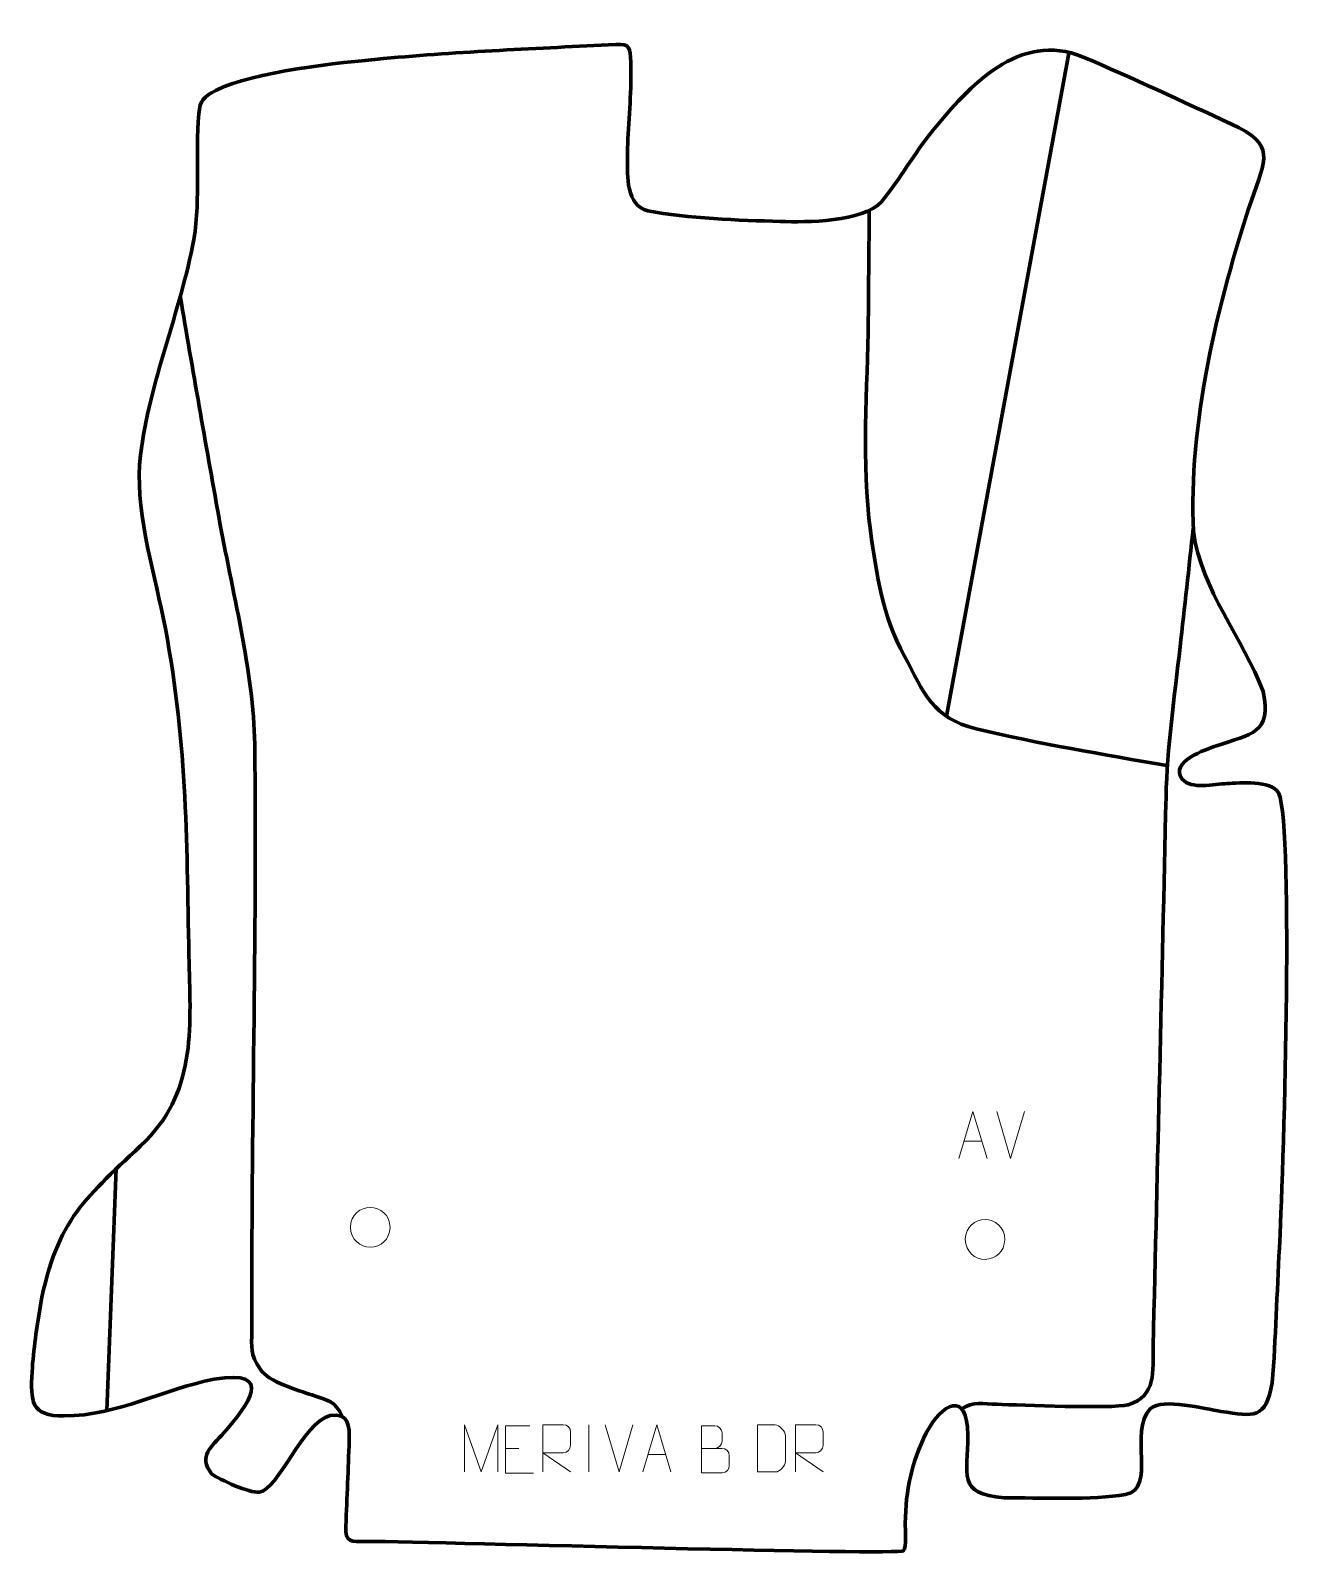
# Model space of a CAD drawing. Header units: millimetres. Extents: x -332 to 336, y -409 to 397.
import ezdxf

# ---------------------------------------------------------------- set-up
doc = ezdxf.new("R2010")
doc.units = ezdxf.units.MM
doc.header["$MEASUREMENT"] = 0
for name, color, linetype in [('layer 1', 7, 'Continuous'), ('layer 2', 7, 'Continuous'), ('layer 3', 7, 'Continuous')]:
    doc.layers.add(name, color=color, linetype=linetype)

msp = doc.modelspace()

# ---------------------------------------------------------------- linework, layer by layer
at = {"layer": 'layer 1', "color": 250, "lineweight": 9}
for points, knots in [([(158.7985, -199.3281), (158.7985, -199.3281), (166.1695, -174.3746), (166.1695, -174.3746), (166.1695, -174.3746), (166.1695, -174.3746), (173.7394, -199.3281), (173.7394, -199.3281)], [0, 0, 0, 0, 0.33333333, 0.33333333, 0.33333333, 0.33333333, 1, 1, 1, 1]), ([(-163.1232, -235.6013), (-163.0525, -228.9609), (-157.7785, -225.1149), (-152.6232, -225.2119), (-152.6232, -225.2119), (-147.4679, -225.1149), (-142.1939, -229.1783), (-142.1232, -235.8187), (-142.1232, -235.8187), (-142.4934, -242.148), (-146.9353, -246.1787), (-152.6232, -246.2081), (-152.6232, -246.2081), (-157.7785, -246.3051), (-163.0525, -242.2417), (-163.1232, -235.6013)], [0, 0, 0, 0, 0.2, 0.2, 0.2, 0.2, 0.4, 0.4, 0.4, 0.4, 0.6, 0.6, 0.6, 0.6, 1, 1, 1, 1]), ([(162.1354, -242.0257), (162.2061, -235.3853), (167.4801, -231.5393), (172.6354, -231.6363), (172.6354, -231.6363), (177.7907, -231.5393), (183.0647, -235.6027), (183.1354, -242.2431), (183.1354, -242.2431), (182.7652, -248.5724), (178.3233, -252.6031), (172.6354, -252.6325), (172.6354, -252.6325), (167.4801, -252.7295), (162.2061, -248.6661), (162.1354, -242.0257)], [0, 0, 0, 0, 0.2, 0.2, 0.2, 0.2, 0.4, 0.4, 0.4, 0.4, 0.6, 0.6, 0.6, 0.6, 1, 1, 1, 1]), ([(-102.8441, -365.0803), (-102.8441, -365.0803), (-102.8441, -340.1224), (-102.8441, -340.1224), (-102.8441, -340.1224), (-102.8441, -340.1224), (-93.919, -365.0803), (-93.919, -365.0803), (-93.919, -365.0803), (-93.919, -365.0803), (-85.1591, -340.1229), (-85.1591, -340.1229), (-85.1591, -340.1229), (-85.1591, -340.1229), (-85.1591, -365.0803), (-85.1591, -365.0803)], [0, 0, 0, 0, 0.2, 0.2, 0.2, 0.2, 0.4, 0.4, 0.4, 0.4, 0.6, 0.6, 0.6, 0.6, 1, 1, 1, 1]), ([(-68.2958, -340.7217), (-68.2958, -340.7217), (-81.1697, -340.7217), (-81.1697, -340.7217), (-81.1697, -340.7217), (-81.1697, -340.7217), (-81.1697, -365.6753), (-81.1697, -365.6753), (-81.1697, -365.6753), (-81.1697, -365.6753), (-66.3039, -365.6753), (-66.3039, -365.6753)], [0, 0, 0, 0, 0.25, 0.25, 0.25, 0.25, 0.5, 0.5, 0.5, 0.5, 1, 1, 1, 1]), ([(-61.3336, -365.0781), (-61.3336, -365.0781), (-61.3336, -340.1246), (-61.3336, -340.1246), (-61.3336, -340.1246), (-57.7388, -340.1246), (-54.1433, -340.1246), (-50.5481, -340.1246), (-50.5481, -340.1246), (-48.2228, -340.1623), (-46.6655, -341.6523), (-46.6696, -344.0187), (-46.6696, -344.0187), (-46.67, -346.0542), (-46.67, -349.1136), (-46.6696, -351.1496), (-46.6696, -351.1496), (-46.6761, -353.0251), (-48.4884, -354.9669), (-50.4979, -354.986), (-50.4979, -354.986), (-50.4979, -354.986), (-61.3336, -354.986), (-61.3336, -354.986), (-61.3336, -354.986), (-61.3336, -354.986), (-46.6789, -365.0781), (-46.6789, -365.0781)], [0, 0, 0, 0, 0.125, 0.125, 0.125, 0.125, 0.25, 0.25, 0.25, 0.25, 0.375, 0.375, 0.375, 0.375, 0.5, 0.5, 0.5, 0.5, 0.625, 0.625, 0.625, 0.625, 0.75, 0.75, 0.75, 0.75, 1, 1, 1, 1]), ([(-8.4721, -365.0781), (-8.4721, -365.0781), (-1.1011, -340.1246), (-1.1011, -340.1246), (-1.1011, -340.1246), (-1.1011, -340.1246), (6.4688, -365.0781), (6.4688, -365.0781)], [0, 0, 0, 0, 0.33333333, 0.33333333, 0.33333333, 0.33333333, 1, 1, 1, 1]), ([(22.5658, -352.6017), (26.2044, -352.6013), (29.7915, -352.6013), (33.4309, -352.6017), (33.4309, -352.6017), (35.4063, -352.619), (37.3299, -354.3551), (37.3299, -356.4047), (37.3299, -356.4047), (37.3295, -357.5333), (37.3295, -360.5827), (37.3299, -361.7116), (37.3299, -361.7116), (37.3475, -363.5695), (35.8054, -365.5834), (33.4839, -365.5665), (33.4839, -365.5665), (29.8441, -365.5661), (26.2047, -365.5661), (22.5658, -365.5665), (22.5658, -365.5665), (22.5658, -357.2482), (22.5658, -348.9304), (22.5658, -340.6129), (22.5658, -340.6129), (24.9395, -340.6129), (27.3136, -340.6129), (29.6878, -340.6129), (29.6878, -340.6129), (31.3686, -340.5953), (33.4654, -342.5058), (33.4831, -344.4682), (33.4831, -344.4682), (33.4827, -346.5343), (33.4827, -346.6803), (33.4831, -348.7468), (33.4831, -348.7468), (33.5004, -350.8129), (31.6459, -352.619), (29.6359, -352.6017)], [0, 0, 0, 0, 0.09090909, 0.09090909, 0.09090909, 0.09090909, 0.18181818, 0.18181818, 0.18181818, 0.18181818, 0.27272727, 0.27272727, 0.27272727, 0.27272727, 0.36363636, 0.36363636, 0.36363636, 0.36363636, 0.45454545, 0.45454545, 0.45454545, 0.45454545, 0.54545455, 0.54545455, 0.54545455, 0.54545455, 0.63636364, 0.63636364, 0.63636364, 0.63636364, 0.72727273, 0.72727273, 0.72727273, 0.72727273, 0.81818182, 0.81818182, 0.81818182, 0.81818182, 1, 1, 1, 1]), ([(52.2436, -365.0503), (54.5754, -365.0499), (59.5256, -365.0739), (61.8571, -365.0742), (61.8571, -365.0742), (63.7821, -365.1796), (67.1007, -361.638), (67.0895, -359.6207), (67.0895, -359.6207), (67.0891, -353.8506), (67.0891, -351.6809), (67.0895, -345.9116), (67.0895, -345.9116), (67.0852, -343.7735), (63.7107, -340.1134), (61.5583, -340.1269), (61.5583, -340.1269), (59.2326, -340.1269), (54.5083, -340.1269), (52.1822, -340.1269), (52.1822, -340.1269), (52.1826, -345.8738), (52.2439, -359.303), (52.2436, -365.0503)], [0, 0, 0, 0, 0.14285714, 0.14285714, 0.14285714, 0.14285714, 0.28571429, 0.28571429, 0.28571429, 0.28571429, 0.42857143, 0.42857143, 0.42857143, 0.42857143, 0.57142857, 0.57142857, 0.57142857, 0.57142857, 0.71428571, 0.71428571, 0.71428571, 0.71428571, 1, 1, 1, 1]), ([(72.3039, -365.0784), (72.3039, -365.0784), (72.3039, -340.1249), (72.3039, -340.1249), (72.3039, -340.1249), (75.8987, -340.1249), (79.4942, -340.1249), (83.0894, -340.1249), (83.0894, -340.1249), (85.4147, -340.1626), (86.972, -341.6526), (86.9679, -344.019), (86.9679, -344.019), (86.9675, -346.0545), (86.9675, -349.1139), (86.9679, -351.1499), (86.9679, -351.1499), (86.9614, -353.0254), (85.1491, -354.9672), (83.1396, -354.9863), (83.1396, -354.9863), (83.1396, -354.9863), (72.3039, -354.9863), (72.3039, -354.9863), (72.3039, -354.9863), (72.3039, -354.9863), (86.9586, -365.0784), (86.9586, -365.0784)], [0, 0, 0, 0, 0.125, 0.125, 0.125, 0.125, 0.25, 0.25, 0.25, 0.25, 0.375, 0.375, 0.375, 0.375, 0.5, 0.5, 0.5, 0.5, 0.625, 0.625, 0.625, 0.625, 0.75, 0.75, 0.75, 0.75, 1, 1, 1, 1])]:
    msp.add_open_spline(points, degree=3, knots=knots, dxfattribs=at)
for points in [[(186.158, -199.3354), (186.158, -199.3354), (178.8362, -174.3818), (178.8362, -174.3818)], [(193.4799, -174.3818), (193.4799, -174.3818), (186.1581, -199.3354), (186.1581, -199.3354)], [(161.5211, -190.0787), (161.5211, -190.0787), (171.0168, -190.0787), (171.0168, -190.0787)], [(-37.0016, -340.1143), (-37.0016, -340.1143), (-37.0016, -365.0884), (-37.0016, -365.0884)], [(-21.0016, -365.0782), (-21.0016, -365.0782), (-28.3234, -340.1246), (-28.3234, -340.1246)], [(-13.6797, -340.1246), (-13.6797, -340.1246), (-21.0015, -365.0782), (-21.0015, -365.0782)], [(-81.1697, -352.6014), (-81.1697, -352.6014), (-74.0016, -352.6014), (-74.0016, -352.6014)], [(-5.7495, -355.8287), (-5.7495, -355.8287), (3.7462, -355.8287), (3.7462, -355.8287)]]:
    msp.add_open_spline(points, degree=3, dxfattribs=at)
at = {"layer": 'layer 2', "color": 140, "lineweight": 158}
for points in [[(152.2128, 34.7413), (152.2128, 34.7413), (217.0524, 386.1761), (217.0524, 386.1761)], [(-291.9054, -332.6413), (-291.9054, -332.6413), (-287.0986, -204.8233), (-287.0986, -204.8233)]]:
    msp.add_open_spline(points, degree=3, dxfattribs=at)
for points, knots in [([(268.8446, 8.4921), (235.4681, 14.4433), (200.7572, 20.067), (167.8679, 28.039), (167.8679, 28.039), (144.8881, 33.609), (140.2973, 47.155), (129.9861, 66.3555), (129.9861, 66.3555), (118.0289, 88.6213), (115.4312, 108.1369), (111.9902, 132.7871), (111.9902, 132.7871), (107.0919, 167.8798), (110.4796, 208.7436), (110.8395, 244.4154), (110.8395, 244.4154), (111.0178, 263.6712), (111.1962, 282.9269), (111.3745, 302.1827)], [0, 0, 0, 0, 0.16666667, 0.16666667, 0.16666667, 0.16666667, 0.33333333, 0.33333333, 0.33333333, 0.33333333, 0.5, 0.5, 0.5, 0.5, 0.66666667, 0.66666667, 0.66666667, 0.66666667, 1, 1, 1, 1]), ([(-167.3973, -335.8811), (-171.0471, -327.5054), (-174.9008, -327.213), (-183.4785, -324.3663), (-183.4785, -324.3663), (-190.7893, -321.94), (-206.4464, -317.3781), (-210.7346, -310.9286), (-210.7346, -310.9286), (-216.6043, -302.1006), (-215.2216, -300.1459), (-215.2812, -289.7813), (-215.2812, -289.7813), (-215.719, -186.5758), (-212.4826, -83.2672), (-213.7502, 19.892), (-213.7502, 19.892), (-214.2119, 57.4558), (-226.1081, 102.5699), (-232.7882, 140.2645), (-232.7882, 140.2645), (-239.6663, 179.0751), (-246.651, 217.8584), (-253.1357, 256.7381)], [0, 0, 0, 0, 0.14285714, 0.14285714, 0.14285714, 0.14285714, 0.28571429, 0.28571429, 0.28571429, 0.28571429, 0.42857143, 0.42857143, 0.42857143, 0.42857143, 0.57142857, 0.57142857, 0.57142857, 0.57142857, 0.71428571, 0.71428571, 0.71428571, 0.71428571, 1, 1, 1, 1]), ([(160.2887, -331.7791), (166.3542, -327.6286), (171.5837, -329.0781), (178.9838, -329.3007), (178.9838, -329.3007), (191.4478, -329.6758), (239.4861, -331.7574), (248.4144, -329.5705), (248.4144, -329.5705), (263.5369, -324.9459), (261.2579, -311.6881), (261.5613, -298.5816), (261.5613, -298.5816), (263.8163, -201.6999), (266.2329, -104.8768), (268.3513, -7.9856), (268.3513, -7.9856), (268.9119, 17.6542), (272.9512, 45.5994), (275.8052, 71.3006), (275.8052, 71.3006), (278.1301, 92.2361), (280.4569, 113.1715), (282.7796, 134.1073)], [0, 0, 0, 0, 0.14285714, 0.14285714, 0.14285714, 0.14285714, 0.28571429, 0.28571429, 0.28571429, 0.28571429, 0.42857143, 0.42857143, 0.42857143, 0.42857143, 0.57142857, 0.57142857, 0.57142857, 0.57142857, 0.71428571, 0.71428571, 0.71428571, 0.71428571, 1, 1, 1, 1])]:
    msp.add_open_spline(points, degree=3, knots=knots, dxfattribs=at)
at = {"layer": 'layer 3', "color": 242, "lineweight": 158}
msp.add_open_spline([(141.5441, -344.3843), (149.7746, -328.8793), (163.3737, -321.3958), (163.5273, -345.6624), (163.5273, -345.6624), (163.659, -366.4429), (157.3356, -376.6865), (182.6565, -378.765), (182.6565, -378.765), (200.6541, -378.7422), (230.1745, -380.0087), (246.9017, -376.9823), (246.9017, -376.9823), (263.652, -373.9517), (248.2888, -344.0506), (260.1476, -331.4773), (260.1476, -331.4773), (266.5069, -325.8782), (289.1467, -331.7899), (297.3878, -333.0354), (297.3878, -333.0354), (314.9531, -335.6904), (321.1098, -337.3423), (324.5769, -317.9582), (324.5769, -317.9582), (326.4179, -294.5007), (327.0489, -270.1602), (328.3416, -246.5711), (328.3416, -246.5711), (330.0684, -215.4232), (336.3302, -25.7322), (327.946, -5.8658), (327.946, -5.8658), (323.8959, 0.7602), (307.3802, -0.5681), (300.6691, -0.9533), (300.6691, -0.9533), (293.9304, -1.3402), (281.4379, -4.2339), (276.9666, 1.3909), (276.9666, 1.3909), (269.6848, 10.5518), (289.6174, 17.0593), (295.1007, 18.9637), (295.1007, 18.9637), (313.4061, 25.3213), (324.4315, 25.3976), (319.7076, 47.6381), (319.7076, 47.6381), (309.2764, 75.7529), (286.9043, 101.3453), (282.8691, 132.2481), (282.8691, 132.2481), (279.9764, 187.8875), (295.892, 254.7861), (313.5285, 307.4314), (313.5285, 307.4314), (321.1059, 329.5106), (326.6807, 336.9951), (302.9589, 347.8502), (302.9589, 347.8502), (277.0958, 359.6852), (250.6134, 372.2661), (224.4934, 383.2868), (224.4934, 383.2868), (190.6997, 397.3195), (164.2861, 368.0236), (144.9354, 344.341), (144.9354, 344.341), (134.8955, 331.9416), (127.6214, 318.6611), (117.7529, 306.7382), (117.7529, 306.7382), (107.9675, 295.9088), (78.1476, 295.8598), (64.2734, 296.3107), (64.2734, 296.3107), (42.5272, 297.0177), (15.221, 297.7495), (-5.8266, 302.003), (-5.8266, 302.003), (-17.332, 304.8285), (-16.6209, 320.3946), (-16.5866, 329.7234), (-16.5866, 329.7234), (-16.571, 332.2505), (-16.5289, 334.7595), (-16.4424, 337.2853), (-16.4424, 337.2853), (-15.8665, 351.7038), (-14.2099, 366.0374), (-14.8525, 380.5538), (-14.8525, 380.5538), (-15.1863, 388.0937), (-14.7957, 390.3632), (-22.8001, 389.9482), (-22.8001, 389.9482), (-63.6809, 387.8285), (-104.8267, 386.2464), (-145.5738, 382.4408), (-145.5738, 382.4408), (-168.9551, 380.2588), (-214.5559, 375.7066), (-234.313, 365.6123), (-234.313, 365.6123), (-240.8098, 362.2929), (-242.6901, 360.4095), (-243.3001, 353.2788), (-243.3001, 353.2788), (-245.219, 330.8489), (-242.4056, 309.6016), (-245.8998, 286.8456), (-245.8998, 286.8456), (-253.2635, 248.0826), (-269.3111, 211.8389), (-274.1807, 172.6691), (-274.1807, 172.6691), (-277.5306, 145.7237), (-267.6442, 113.4674), (-262.1907, 86.8581), (-262.1907, 86.8581), (-249.5303, 23.7702), (-249.7768, -28.6242), (-248.567, -92.1205), (-248.567, -92.1205), (-247.8712, -127.759), (-244.0553, -162.2346), (-271.2637, -189.8169), (-271.2637, -189.8169), (-303.3442, -220.4612), (-318.3103, -230.7892), (-327.1634, -276.8749), (-327.1634, -276.8749), (-328.9508, -288.6461), (-330.8874, -300.2976), (-331.532, -312.215), (-331.532, -312.215), (-332.3662, -327.6378), (-332.3797, -335.6322), (-314.558, -335.4791), (-314.558, -335.4791), (-285.8982, -335.2327), (-262.4635, -321.3393), (-235.2124, -316.0625), (-235.2124, -316.0625), (-202.603, -310.4361), (-217.1656, -329.7666), (-230.0897, -344.3643), (-230.0897, -344.3643), (-236.8242, -351.971), (-243.8639, -356.5896), (-236.5619, -366.0692), (-236.5619, -366.0692), (-232.1723, -369.293), (-216.5247, -376.3356), (-211.4109, -375.7911), (-211.4109, -375.7911), (-201.116, -374.6949), (-188.6326, -339.1009), (-173.814, -335.1704), (-173.814, -335.1704), (-164.0444, -333.6292), (-163.5737, -340.9493), (-163.7341, -348.3729), (-163.7341, -348.3729), (-164.3032, -363.4881), (-164.9435, -378.5759), (-165.5529, -393.6857), (-165.5529, -393.6857), (-165.9298, -403.0313), (-162.5799, -401.7054), (-155.3193, -401.7837), (-155.3193, -401.7837), (-110.2558, -402.27), (127.0981, -409.2752), (129.5135, -406.7707), (129.5135, -406.7707), (131.2272, -404.9938), (130.3694, -395.0049), (130.4024, -392.2096), (130.4024, -392.2096), (130.6125, -374.3944), (133.7194, -360.4028), (141.5441, -344.3843)], degree=3, knots=[0, 0, 0, 0, 0.0212766, 0.0212766, 0.0212766, 0.0212766, 0.04255319, 0.04255319, 0.04255319, 0.04255319, 0.06382979, 0.06382979, 0.06382979, 0.06382979, 0.08510638, 0.08510638, 0.08510638, 0.08510638, 0.10638298, 0.10638298, 0.10638298, 0.10638298, 0.12765957, 0.12765957, 0.12765957, 0.12765957, 0.14893617, 0.14893617, 0.14893617, 0.14893617, 0.17021277, 0.17021277, 0.17021277, 0.17021277, 0.19148936, 0.19148936, 0.19148936, 0.19148936, 0.21276596, 0.21276596, 0.21276596, 0.21276596, 0.23404255, 0.23404255, 0.23404255, 0.23404255, 0.25531915, 0.25531915, 0.25531915, 0.25531915, 0.27659574, 0.27659574, 0.27659574, 0.27659574, 0.29787234, 0.29787234, 0.29787234, 0.29787234, 0.31914894, 0.31914894, 0.31914894, 0.31914894, 0.34042553, 0.34042553, 0.34042553, 0.34042553, 0.36170213, 0.36170213, 0.36170213, 0.36170213, 0.38297872, 0.38297872, 0.38297872, 0.38297872, 0.40425532, 0.40425532, 0.40425532, 0.40425532, 0.42553191, 0.42553191, 0.42553191, 0.42553191, 0.44680851, 0.44680851, 0.44680851, 0.44680851, 0.46808511, 0.46808511, 0.46808511, 0.46808511, 0.4893617, 0.4893617, 0.4893617, 0.4893617, 0.5106383, 0.5106383, 0.5106383, 0.5106383, 0.53191489, 0.53191489, 0.53191489, 0.53191489, 0.55319149, 0.55319149, 0.55319149, 0.55319149, 0.57446809, 0.57446809, 0.57446809, 0.57446809, 0.59574468, 0.59574468, 0.59574468, 0.59574468, 0.61702128, 0.61702128, 0.61702128, 0.61702128, 0.63829787, 0.63829787, 0.63829787, 0.63829787, 0.65957447, 0.65957447, 0.65957447, 0.65957447, 0.68085106, 0.68085106, 0.68085106, 0.68085106, 0.70212766, 0.70212766, 0.70212766, 0.70212766, 0.72340426, 0.72340426, 0.72340426, 0.72340426, 0.74468085, 0.74468085, 0.74468085, 0.74468085, 0.76595745, 0.76595745, 0.76595745, 0.76595745, 0.78723404, 0.78723404, 0.78723404, 0.78723404, 0.80851064, 0.80851064, 0.80851064, 0.80851064, 0.82978723, 0.82978723, 0.82978723, 0.82978723, 0.85106383, 0.85106383, 0.85106383, 0.85106383, 0.87234043, 0.87234043, 0.87234043, 0.87234043, 0.89361702, 0.89361702, 0.89361702, 0.89361702, 0.91489362, 0.91489362, 0.91489362, 0.91489362, 0.93617021, 0.93617021, 0.93617021, 0.93617021, 0.95744681, 0.95744681, 0.95744681, 0.95744681, 1, 1, 1, 1], dxfattribs=at)

doc.saveas('drawing.dxf')
